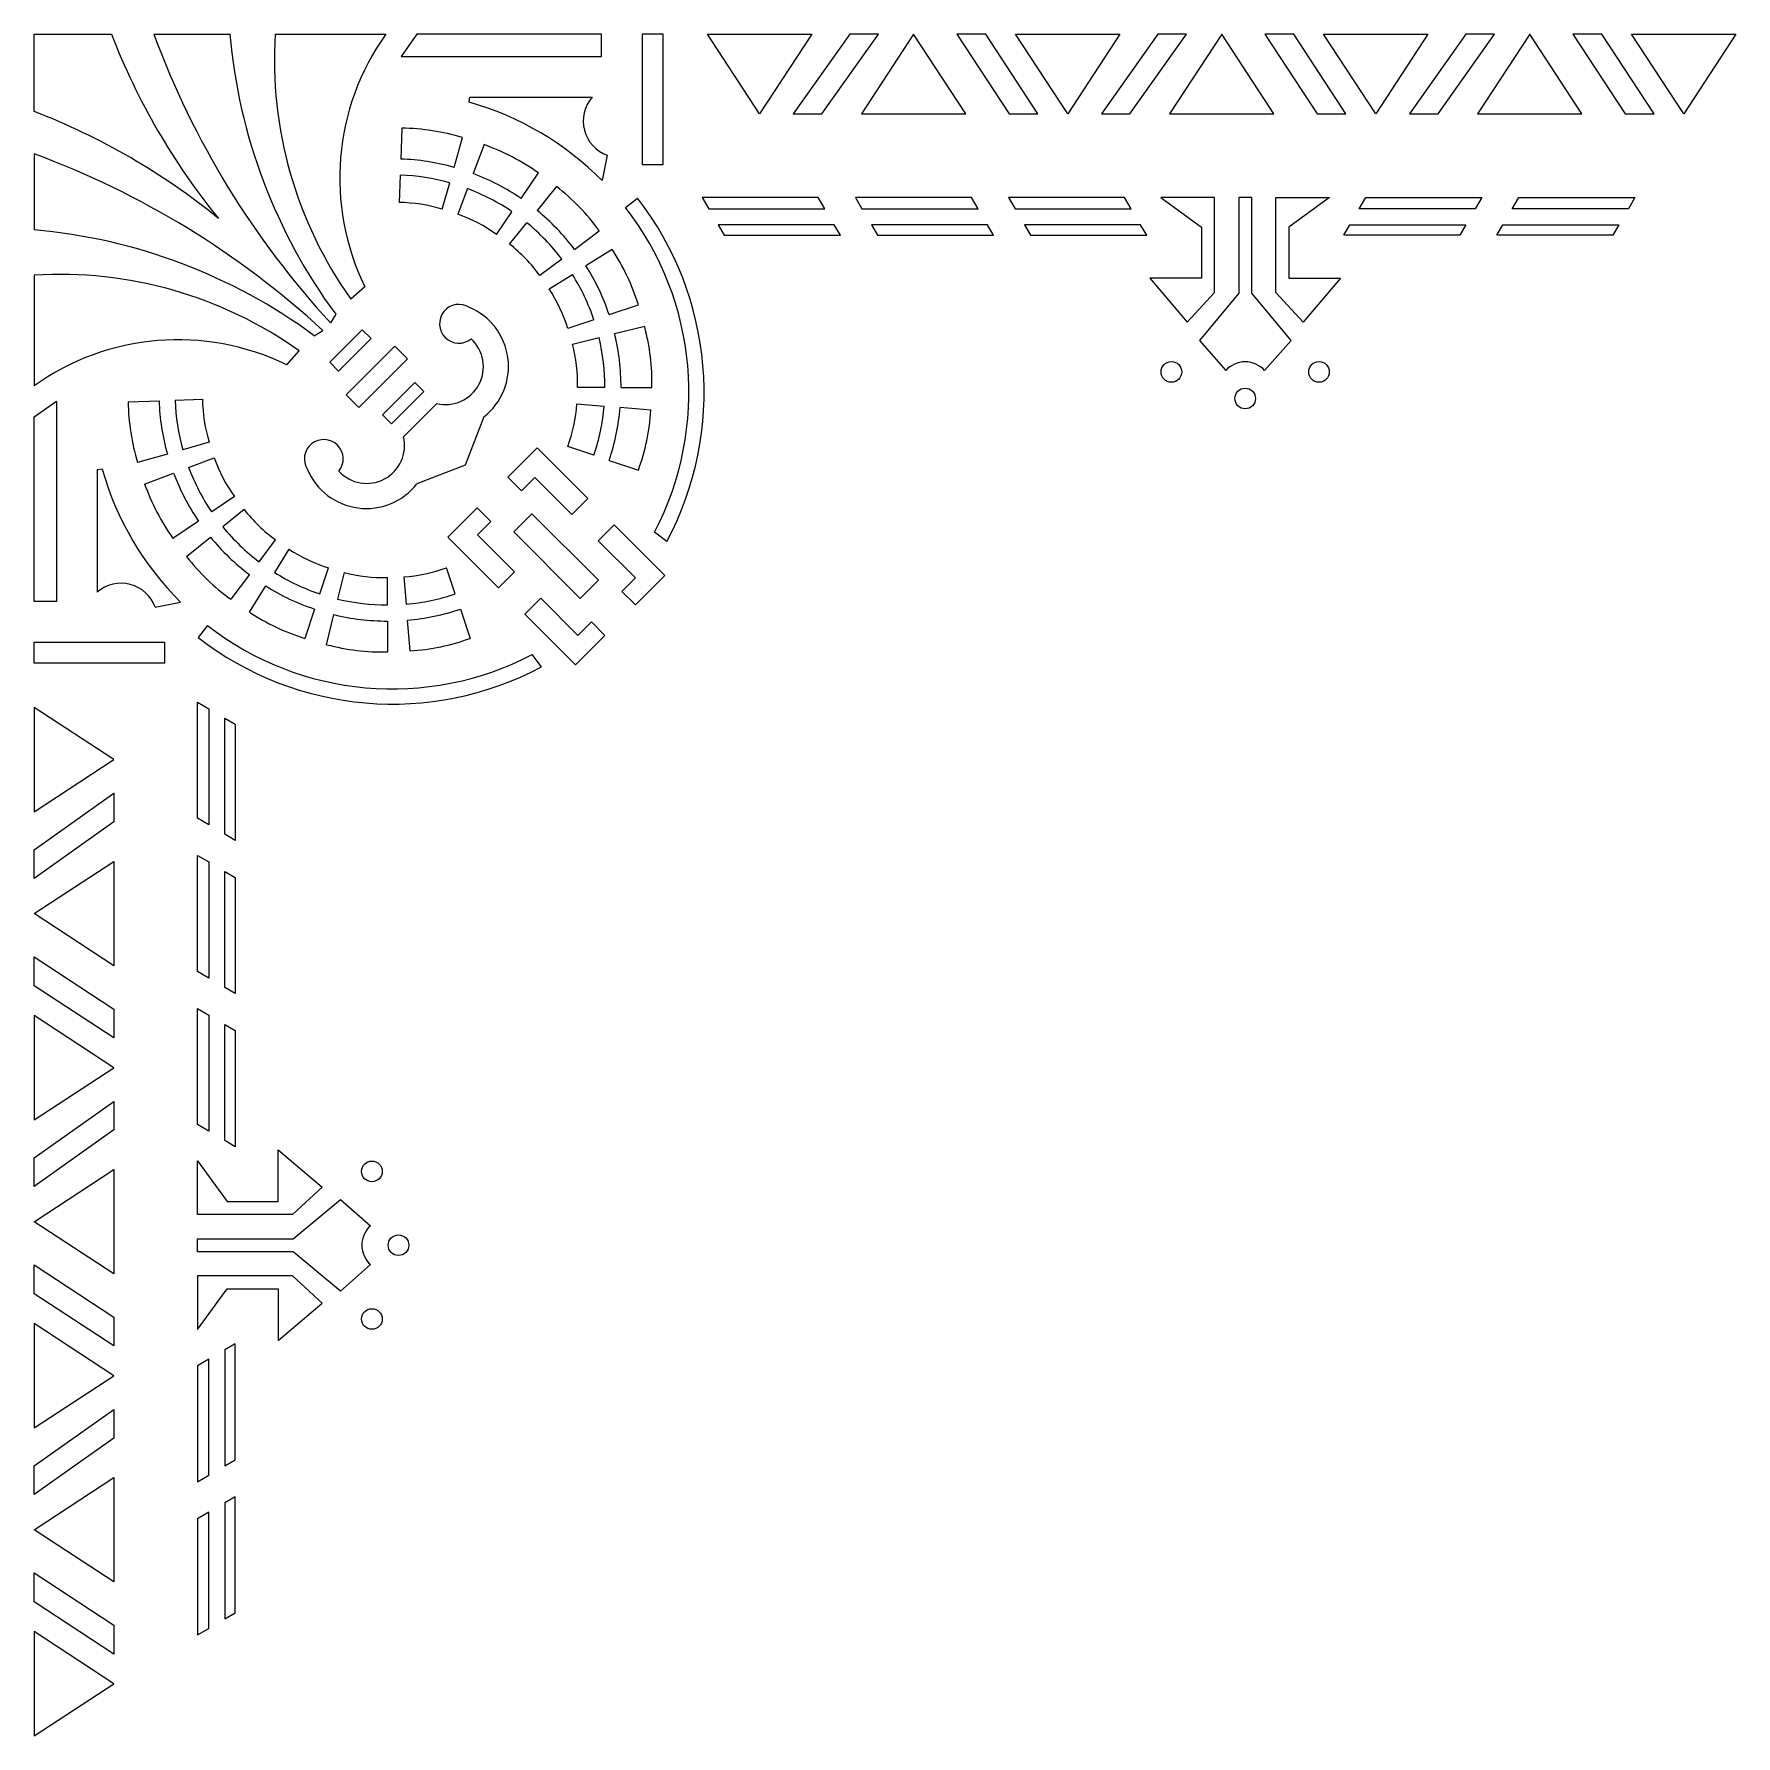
# Model space of a CAD drawing. Extents: x 0 to 89.1, y 0 to 89.1.
import ezdxf

# ---------------------------------------------------------------- set-up
doc = ezdxf.new("R2010")
doc.units = 0
doc.layers.add('WHITE', color=7, linetype='CONTINUOUS')

msp = doc.modelspace()

# ---------------------------------------------------------------- linework, layer by layer
at = {"layer": 'WHITE', "linetype": 'CONTINUOUS'}
for p, q in [((32.937871, 89.118712), (31.840997, 89.118928)), ((31.840997, 89.118928), (31.840997, 82.281878)), ((0.000217, 85.064662), (0.000217, 89.118712)), ((0.000217, 89.118712), (4.054266, 89.118712)), ((6.268039, 89.118712), (10.254169, 89.118712)), ((12.625043, 89.118712), (18.426831, 89.118712)), ((20.036836, 89.118712), (19.229551, 87.935235)), ((29.722186, 89.118712), (20.036836, 89.118712)), ((29.722186, 87.935235), (29.722186, 89.118712)), ((32.937871, 82.281878), (32.937871, 89.118712)), ((35.262012, 89.118712), (40.725094, 89.118712)), ((37.993553, 84.93793), (35.262012, 89.118712)), ((40.725094, 89.118712), (37.993553, 84.93793)), ((42.71817, 89.118712), (39.758591, 84.93793)), ((41.256336, 84.93793), (44.215914, 89.118712)), ((44.215914, 89.118712), (42.71817, 89.118712)), ((46.059192, 89.118712), (43.327651, 84.93793)), ((48.790733, 84.93793), (46.059192, 89.118712)), ((49.834117, 89.118712), (48.322702, 89.118712)), ((48.322702, 89.118712), (51.054243, 84.93793)), ((52.565658, 84.93793), (49.834117, 89.118712)), ((51.39329, 89.118712), (56.856372, 89.118712)), ((54.124831, 84.93793), (51.39329, 89.118712)), ((56.856372, 89.118712), (54.124831, 84.93793)), ((58.849448, 89.118712), (55.88987, 84.93793)), ((57.387614, 84.93793), (60.347193, 89.118712)), ((60.347193, 89.118712), (58.849448, 89.118712)), ((62.19047, 89.118712), (59.458929, 84.93793)), ((64.922011, 84.93793), (62.19047, 89.118712)), ((65.965395, 89.118712), (64.453981, 89.118712)), ((64.453981, 89.118712), (67.185522, 84.93793)), ((68.696936, 84.93793), (65.965395, 89.118712)), ((67.524568, 89.118712), (72.98765, 89.118712)), ((70.256109, 84.93793), (67.524568, 89.118712)), ((72.98765, 89.118712), (70.256109, 84.93793)), ((74.980727, 89.118712), (72.021148, 84.93793)), ((73.518892, 84.93793), (76.478471, 89.118712)), ((76.478471, 89.118712), (74.980727, 89.118712)), ((78.321748, 89.118712), (75.590207, 84.93793)), ((81.053289, 84.93793), (78.321748, 89.118712)), ((82.096673, 89.118712), (80.585259, 89.118712)), ((80.585259, 89.118712), (83.3168, 84.93793)), ((84.828214, 84.93793), (82.096673, 89.118712)), ((83.655846, 89.118712), (89.118928, 89.118712)), ((86.387387, 84.93793), (83.655846, 89.118712)), ((89.118928, 89.118712), (86.387387, 84.93793)), ((19.229551, 87.935235), (29.722186, 87.935235)), ((22.790177, 85.54538), (22.825334, 85.810454)), ((22.825334, 85.810454), (29.230361, 85.810454)), ((39.758591, 84.93793), (41.256336, 84.93793)), ((43.327651, 84.93793), (48.790733, 84.93793)), ((51.054243, 84.93793), (52.565658, 84.93793)), ((55.88987, 84.93793), (57.387614, 84.93793)), ((59.458929, 84.93793), (64.922011, 84.93793)), ((67.185522, 84.93793), (68.696936, 84.93793)), ((72.021148, 84.93793), (73.518892, 84.93793)), ((75.590207, 84.93793), (81.053289, 84.93793)), ((83.3168, 84.93793), (84.828214, 84.93793)), ((19.259526, 84.192459), (19.200496, 82.574446)), ((21.994175, 82.138416), (22.431012, 83.697462)), ((23.562938, 83.326083), (22.991259, 81.811278)), ((0.000217, 82.85089), (0.000217, 78.864759)), ((30.009862, 82.767973), (29.740647, 81.442116)), ((31.840997, 82.281878), (32.937871, 82.281878)), ((19.169879, 81.735213), (19.117445, 80.29799)), ((21.379569, 79.944924), (21.767596, 81.329768)), ((25.500243, 80.507528), (26.411228, 81.846019)), ((27.365741, 81.133218), (26.341048, 79.87964)), ((22.69474, 81.025577), (22.186938, 79.68003)), ((30.976448, 80.031596), (31.600077, 80.526134)), ((41.067518, 80.565967), (34.99026, 80.565967)), ((34.99026, 80.565967), (35.333722, 79.97459)), ((41.410981, 79.97459), (41.067518, 80.565967)), ((49.088112, 80.565967), (43.010853, 80.565967)), ((43.010853, 80.565967), (43.354316, 79.97459)), ((49.431574, 79.97459), (49.088112, 80.565967)), ((57.108706, 80.565967), (51.031447, 80.565967)), ((51.031447, 80.565967), (51.374909, 79.97459)), ((57.452168, 79.97459), (57.108706, 80.565967)), ((61.821627, 80.557115), (58.999216, 80.557115)), ((58.999216, 80.557115), (61.12955, 79.004246)), ((61.821627, 75.591207), (61.821627, 80.557115)), ((63.759622, 80.565967), (63.080852, 80.565967)), ((63.080852, 80.565967), (63.080852, 75.555581)), ((63.759622, 75.555581), (63.759622, 80.565967)), ((65.018848, 75.591207), (65.018848, 80.557115)), ((65.018848, 80.557115), (67.841258, 80.557115)), ((67.841258, 80.557115), (65.710924, 79.004246)), ((69.388307, 79.97459), (69.731769, 80.565967)), ((69.731769, 80.565967), (75.809028, 80.565967)), ((75.809028, 80.565967), (75.465565, 79.97459)), ((77.4089, 79.97459), (77.752363, 80.565967)), ((77.752363, 80.565967), (83.829621, 80.565967)), ((83.829621, 80.565967), (83.486159, 79.97459)), ((24.218536, 78.624345), (25.027732, 79.813278)), ((35.333722, 79.97459), (41.410981, 79.97459)), ((43.354316, 79.97459), (49.431574, 79.97459)), ((51.374909, 79.97459), (57.452168, 79.97459)), ((75.465565, 79.97459), (69.388307, 79.97459)), ((83.486159, 79.97459), (77.4089, 79.97459)), ((24.899361, 78.115926), (25.809559, 79.229433)), ((28.303608, 77.844175), (29.593711, 78.822483)), ((41.903114, 79.12723), (35.825855, 79.12723)), ((35.825855, 79.12723), (36.143819, 78.579757)), ((36.143819, 78.579757), (42.221078, 78.579757)), ((42.221078, 78.579757), (41.903114, 79.12723)), ((49.923708, 79.12723), (43.846449, 79.12723)), ((43.846449, 79.12723), (44.164413, 78.579757)), ((44.164413, 78.579757), (50.241672, 78.579757)), ((50.241672, 78.579757), (49.923708, 79.12723)), ((57.944302, 79.12723), (51.867043, 79.12723)), ((51.867043, 79.12723), (52.185006, 78.579757)), ((52.185006, 78.579757), (58.262265, 78.579757)), ((58.262265, 78.579757), (57.944302, 79.12723)), ((61.12955, 79.004246), (61.12955, 76.334045)), ((65.710924, 79.004246), (65.710924, 76.334045)), ((68.578209, 78.579757), (68.896173, 79.12723)), ((74.655468, 78.579757), (68.578209, 78.579757)), ((68.896173, 79.12723), (74.973432, 79.12723)), ((74.973432, 79.12723), (74.655468, 78.579757)), ((76.598803, 78.579757), (76.916767, 79.12723)), ((82.676062, 78.579757), (76.598803, 78.579757)), ((76.916767, 79.12723), (82.994026, 79.12723)), ((82.994026, 79.12723), (82.676062, 78.579757)), ((30.271238, 77.842617), (28.900424, 76.981037)), ((27.634456, 77.336745), (26.488504, 76.467749)), ((0.000217, 76.493885), (0.000217, 70.692098)), ((17.326312, 75.888829), (16.593383, 75.236589)), ((26.971764, 75.768841), (28.189409, 76.534151)), ((61.12955, 76.334045), (58.434808, 76.334045)), ((58.434808, 76.334045), (60.377801, 74.024077)), ((65.710924, 76.334045), (68.405667, 76.334045)), ((68.405667, 76.334045), (66.462674, 74.024077)), ((30.111832, 74.426188), (31.646473, 74.942259)), ((60.377801, 74.024077), (61.821627, 75.591207)), ((63.080852, 75.555581), (61.021097, 73.068942)), ((65.819378, 73.068942), (63.759622, 75.555581)), ((66.462674, 74.024077), (65.018848, 75.591207)), ((15.795112, 74.445667), (15.52623, 73.992725)), ((29.315843, 74.158511), (27.952677, 73.700104)), ((14.673261, 73.323817), (15.126203, 73.592699)), ((17.187414, 73.628571), (15.490358, 71.931514)), ((15.949948, 71.471924), (17.647005, 73.16898)), ((17.647005, 73.16898), (17.187414, 73.628571)), ((28.187959, 72.883614), (29.58603, 73.220893)), ((31.976337, 73.797546), (30.402401, 73.41784)), ((13.230099, 71.792616), (13.882339, 72.525545)), ((16.343463, 70.229882), (18.889047, 72.775466)), ((18.889047, 72.775466), (19.554174, 72.110339)), ((61.021097, 73.068942), (62.40064, 71.49754)), ((64.439834, 71.49754), (65.819378, 73.068942)), ((15.490358, 71.931514), (15.949948, 71.471924)), ((19.554174, 72.110339), (17.00859, 69.564754)), ((18.250632, 69.17124), (19.947689, 70.868296)), ((20.407279, 70.408706), (18.710223, 68.71165)), ((19.947689, 70.868296), (20.407279, 70.408706)), ((29.896496, 70.610121), (28.458317, 70.610121)), ((30.736288, 70.610121), (32.355377, 70.610121)), ((0.000217, 69.082093), (1.183694, 69.889377)), ((1.183694, 69.889377), (1.183694, 59.396743)), ((4.926469, 69.859402), (6.544482, 69.918432)), ((7.383715, 69.94905), (8.820938, 70.001484)), ((17.00859, 69.564754), (16.343463, 70.229882)), ((19.346632, 68.030334), (21.088594, 69.772296)), ((28.421078, 69.761224), (29.853733, 69.635288)), ((32.303168, 69.419972), (30.690298, 69.56175)), ((0.000217, 59.396743), (0.000217, 69.082093)), ((18.710223, 68.71165), (18.250632, 69.17124)), ((23.559532, 69.07755), (22.572883, 66.546045)), ((9.174005, 67.739359), (7.78916, 67.351333)), ((6.980512, 67.124753), (5.421466, 66.687916)), ((8.093352, 66.424189), (9.438899, 66.931991)), ((26.353661, 67.445253), (24.814912, 65.906503)), ((29.004923, 64.793991), (26.353661, 67.445253)), ((29.315843, 67.061731), (27.952677, 67.520139)), ((3.573549, 66.328751), (3.308474, 66.293594)), ((3.308474, 66.293594), (3.308474, 59.888568)), ((5.792846, 65.55599), (7.307651, 66.127669)), ((22.572883, 66.546045), (20.041378, 65.559397)), ((30.111832, 66.794055), (31.646473, 66.277983)), ((24.814912, 65.906503), (25.523115, 65.198301)), ((25.523115, 65.198301), (26.224949, 65.900135)), ((26.224949, 65.900135), (28.168008, 63.957076)), ((10.494583, 64.900392), (9.30565, 64.091196)), ((11.003003, 64.219567), (9.889495, 63.309369)), ((21.673676, 62.765267), (23.212425, 64.304017)), ((23.212425, 64.304017), (23.920628, 63.595814)), ((28.168008, 63.957076), (29.004923, 64.793991)), ((8.6114, 63.618685), (7.27291, 62.7077)), ((23.920628, 63.595814), (23.218794, 62.89398)), ((25.118984, 63.047154), (26.071774, 63.999944)), ((26.071774, 63.999944), (29.552398, 60.51932)), ((29.545825, 62.579259), (30.38274, 63.416174)), ((30.38274, 63.416174), (33.034002, 60.764912)), ((7.985711, 61.753187), (9.239288, 62.77788)), ((11.782184, 61.484472), (12.65118, 62.630424)), ((24.324937, 60.114005), (21.673676, 62.765267)), ((23.218794, 62.89398), (25.161853, 60.950921)), ((28.599608, 59.56653), (25.118984, 63.047154)), ((31.488884, 60.6362), (29.545825, 62.579259)), ((33.133472, 62.547621), (32.495318, 63.043458)), ((13.350088, 62.147165), (12.584777, 60.92952)), ((11.274754, 60.81532), (10.296446, 59.525218)), ((14.960417, 59.803085), (15.418825, 61.166251)), ((16.235314, 60.930969), (15.898035, 59.532898)), ((18.508807, 59.222432), (18.508807, 60.660612)), ((19.357704, 60.697851), (19.48364, 59.265196)), ((22.057197, 59.803085), (21.598789, 61.166252)), ((25.161853, 60.950921), (24.324937, 60.114005)), ((30.78705, 59.934366), (31.488884, 60.6362)), ((33.034002, 60.764912), (31.495253, 59.226163)), ((11.276312, 58.84769), (12.137892, 60.218504)), ((29.552398, 60.51932), (28.599608, 59.56653)), ((31.495253, 59.226163), (30.78705, 59.934366)), ((1.183694, 59.396743), (0.000217, 59.396743)), ((6.350955, 59.109067), (7.676813, 59.378281)), ((14.692741, 59.007096), (14.176669, 57.472456)), ((22.324874, 59.007096), (22.840945, 57.472456)), ((26.53967, 59.573104), (25.702755, 58.736188)), ((28.482729, 57.630045), (26.53967, 59.573104)), ((9.087333, 58.14248), (8.592794, 57.518852)), ((15.321383, 57.142591), (15.701089, 58.716527)), ((18.508807, 58.382641), (18.508807, 56.763551)), ((19.698956, 56.81576), (19.557178, 58.42863)), ((25.702755, 58.736188), (28.354016, 56.084927)), ((29.184563, 58.331879), (28.482729, 57.630045)), ((29.892766, 57.623676), (29.184563, 58.331879)), ((0.000217, 56.181058), (0, 57.277932)), ((0, 57.277932), (6.83705, 57.277932)), ((6.83705, 57.277932), (6.83705, 56.181058)), ((28.354016, 56.084927), (29.892766, 57.623676)), ((6.83705, 56.181058), (0.000217, 56.181058)), ((26.571307, 55.985456), (26.07547, 56.623611)), ((0.000217, 53.856916), (0.000217, 48.393834)), ((4.180999, 51.125375), (0.000217, 53.856916)), ((8.552962, 48.05141), (8.552962, 54.128669)), ((8.552962, 54.128669), (9.144338, 53.785207)), ((9.144338, 53.785207), (9.144338, 47.707948)), ((9.991699, 47.215814), (9.991699, 53.293073)), ((9.991699, 53.293073), (10.539172, 52.975109)), ((10.539172, 52.975109), (10.539172, 46.897851)), ((0.000217, 48.393834), (4.180999, 51.125375)), ((0.000217, 46.400758), (4.180999, 49.360337)), ((4.180999, 49.360337), (4.180999, 47.862593)), ((4.180999, 47.862593), (0.000217, 44.903014)), ((9.144338, 47.707948), (8.552962, 48.05141)), ((0.000217, 44.903014), (0.000217, 46.400758)), ((10.539172, 46.897851), (9.991699, 47.215814)), ((0.000217, 43.059736), (4.180999, 45.791277)), ((4.180999, 45.791277), (4.180999, 40.328195)), ((8.552962, 40.030816), (8.552962, 46.108075)), ((8.552962, 46.108075), (9.144338, 45.764613)), ((9.144338, 45.764613), (9.144338, 39.687354)), ((9.991699, 39.195221), (9.991699, 45.272479)), ((9.991699, 45.272479), (10.539172, 44.954516)), ((10.539172, 44.954516), (10.539172, 38.877257)), ((4.180999, 40.328195), (0.000217, 43.059736)), ((0.000217, 39.284811), (0.000217, 40.796226)), ((0.000217, 40.796226), (4.180999, 38.064685)), ((4.180999, 36.55327), (0.000217, 39.284811)), ((9.144338, 39.687354), (8.552962, 40.030816)), ((10.539172, 38.877257), (9.991699, 39.195221)), ((0.000217, 37.725638), (0.000217, 32.262556)), ((4.180999, 34.994097), (0.000217, 37.725638)), ((4.180999, 38.064685), (4.180999, 36.55327)), ((8.552962, 32.010223), (8.552962, 38.087482)), ((8.552962, 38.087482), (9.144338, 37.744019)), ((9.144338, 37.744019), (9.144338, 31.66676)), ((9.991699, 31.174627), (9.991699, 37.251886)), ((9.991699, 37.251886), (10.539172, 36.933922)), ((10.539172, 36.933922), (10.539172, 30.856663)), ((0.000217, 32.262556), (4.180999, 34.994097)), ((0.000217, 30.26948), (4.180999, 33.229059)), ((4.180999, 33.229059), (4.180999, 31.731315)), ((4.180999, 31.731315), (0.000217, 28.771736)), ((9.144338, 31.66676), (8.552962, 32.010223)), ((10.539172, 30.856663), (9.991699, 31.174627)), ((12.784884, 27.989378), (12.784884, 30.684121)), ((12.784884, 30.684121), (15.094851, 28.741128)), ((0.000217, 28.771736), (0.000217, 30.26948)), ((0.000217, 26.928458), (4.180999, 29.659999)), ((4.180999, 29.659999), (4.180999, 24.196917)), ((8.561813, 27.297302), (8.561813, 30.119712)), ((8.561813, 30.119712), (10.114682, 27.989378)), ((15.094851, 28.741128), (13.527721, 27.297302)), ((10.114682, 27.989378), (12.784884, 27.989378)), ((13.563348, 26.038076), (16.049986, 28.097832)), ((16.049986, 28.097832), (17.621389, 26.718288)), ((4.180999, 24.196917), (0.000217, 26.928458)), ((13.527721, 27.297302), (8.561813, 27.297302)), ((8.552962, 25.359306), (8.552962, 26.038076)), ((8.552962, 26.038076), (13.563348, 26.038076)), ((13.563348, 25.359306), (8.552962, 25.359306)), ((16.049986, 23.299551), (13.563348, 25.359306)), ((0.000217, 23.153533), (0.000217, 24.664948)), ((0.000217, 24.664948), (4.180999, 21.933407)), ((13.527721, 24.100081), (8.561813, 24.100081)), ((8.561813, 24.100081), (8.561813, 21.27767)), ((15.094851, 22.656255), (13.527721, 24.100081)), ((17.621389, 24.679094), (16.049986, 23.299551)), ((8.561813, 21.27767), (10.114682, 23.408004)), ((10.114682, 23.408004), (12.784884, 23.408004)), ((12.784884, 23.408004), (12.784884, 20.713261)), ((4.180999, 20.421992), (0.000217, 23.153533)), ((12.784884, 20.713261), (15.094851, 22.656255)), ((0.000217, 21.59436), (0.000217, 16.131278)), ((4.180999, 18.862819), (0.000217, 21.59436)), ((4.180999, 21.933407), (4.180999, 20.421992)), ((10.539172, 20.540719), (9.991699, 20.222755)), ((10.539172, 14.46346), (10.539172, 20.540719)), ((9.144338, 19.730622), (8.552962, 19.38716)), ((9.144338, 13.653363), (9.144338, 19.730622)), ((9.991699, 20.222755), (9.991699, 14.145497)), ((0.000217, 16.131278), (4.180999, 18.862819)), ((8.552962, 19.38716), (8.552962, 13.309901)), ((0.000217, 14.138202), (4.180999, 17.097781)), ((4.180999, 17.097781), (4.180999, 15.600037)), ((4.180999, 15.600037), (0.000217, 12.640458)), ((9.991699, 14.145497), (10.539172, 14.46346)), ((0.000217, 12.640458), (0.000217, 14.138202)), ((0.000217, 10.79718), (4.180999, 13.528721)), ((4.180999, 13.528721), (4.180999, 8.065639)), ((8.552962, 13.309901), (9.144338, 13.653363)), ((10.539172, 12.520125), (9.991699, 12.202162)), ((10.539172, 6.442867), (10.539172, 12.520125)), ((9.144338, 11.710028), (8.552962, 11.366566)), ((9.144338, 5.632769), (9.144338, 11.710028)), ((9.991699, 12.202162), (9.991699, 6.124903)), ((4.180999, 8.065639), (0.000217, 10.79718)), ((8.552962, 11.366566), (8.552962, 5.289307)), ((0.000217, 7.022255), (0.000217, 8.53367)), ((0.000217, 8.53367), (4.180999, 5.802129)), ((4.180999, 4.290714), (0.000217, 7.022255)), ((9.991699, 6.124903), (10.539172, 6.442867)), ((0.000217, 5.463082), (0.000217, 0)), ((4.180999, 2.731541), (0.000217, 5.463082)), ((4.180999, 5.802129), (4.180999, 4.290714)), ((8.552962, 5.289307), (9.144338, 5.632769)), ((0.000217, 0), (4.180999, 2.731541))]:
    msp.add_line(p, q, dxfattribs=at)
for centre in [(59.555153, 71.427364), (67.285322, 71.427364), (63.420237, 70.034369), (17.691565, 29.563776), (19.08456, 25.698691), (17.691565, 21.833607)]:
    msp.add_circle(centre, 0.540904, dxfattribs=at)
for centre, radius, start, end in [((37.342419, 101.974845), 35.684469, -158.883067, -140.897777), ((49.138773, 104.96235), 45.704712, -159.717316, -137.343427), ((39.123339, 91.637771), 28.978865, -175.013128, -143.611058), ((34.178009, 87.771581), 21.595025, 176.423481, 215.48272), ((28.946343, 81.582939), 12.94017, 144.38365, 206.106028), ((30.66997, 84.558194), 1.908044, 138.98124, 249.75956), ((-12.855916, 51.776509), 35.684469, 50.897777, 68.883067), ((18.508807, 70.354925), 15.78227, 44.628671, 74.259717), ((19.0576, 72.491222), 11.702979, 73.246642, 89.011356), ((19.641872, 72.299525), 11.702979, 54.659795, 70.424509), ((-15.843422, 39.980156), 45.704712, 47.343427, 69.717316), ((18.822316, 70.983734), 11.59688, 74.126777, 88.131221), ((18.766404, 70.625506), 11.117031, 74.337911, 87.920087), ((18.93836, 70.945661), 11.59688, 55.53993, 69.544374), ((20.134567, 71.931595), 11.702979, 36.072948, 51.837662), ((19.016768, 72.229604), 8.069014, 72.972895, 89.285103), ((18.770535, 70.622692), 11.118425, 55.75192, 69.332384), ((18.508807, 70.354925), 16.578143, -28.095306, 37.845276), ((19.519781, 72.064568), 8.069014, 54.386048, 70.698256), ((19.036216, 70.872585), 11.59688, 36.953083, 50.957527), ((18.508807, 70.354925), 15.78227, -27.598378, 37.816571), ((-2.518843, 49.99559), 28.978865, 53.611058, 85.013128), ((18.775212, 70.620929), 11.117031, 37.164217, 50.746393), ((19.943953, 71.747809), 8.069014, 35.799201, 52.111409), ((20.48429, 71.425813), 11.702979, 17.486101, 33.250815), ((19.105676, 70.772129), 11.59688, 18.366236, 32.37068), ((1.347347, 54.940919), 21.595025, 54.51728, 93.576519), ((20.245038, 71.312369), 8.069014, 17.212354, 33.524562), ((18.777872, 70.616697), 11.117252, 18.577505, 32.159411), ((22.249209, 73.947282), 1.016318, 57.171061, 309.07141), ((21.49676, 71.716128), 3.349198, -51.982622, 67.096741), ((7.535989, 60.172586), 12.94017, 63.893972, 125.61635), ((21.548528, 71.699687), 1.981509, -103.421502, 47.399262), ((18.779465, 70.61196), 11.117031, -0.009477, 13.572699), ((19.139494, 70.654774), 11.59688, -0.220611, 13.783833), ((20.654557, 70.834941), 11.702979, -1.100746, 14.663968), ((20.391625, 70.803674), 8.069014, -1.374493, 14.937715), ((63.420237, 70.594289), 1.362146, 41.537429, 138.462571), ((16.627706, 70.061328), 11.702979, -179.011356, -163.246642), ((18.135194, 70.296613), 11.59688, -178.131221, -164.126777), ((18.493422, 70.352524), 11.117031, -177.920087, -164.337911), ((16.889324, 70.102161), 8.069014, -179.285103, -162.972895), ((20.368424, 70.274787), 8.069014, -19.96134, -3.649132), ((18.779245, 70.606936), 11.117031, -18.596324, -5.014148), ((19.134141, 70.53276), 11.59688, -18.807458, -4.803014), ((20.627608, 70.220616), 11.702979, -19.687593, -3.922879), ((15.171647, 66.869719), 1.016318, -39.07141, 212.828939), ((17.419241, 67.5704), 1.981509, -137.399262, 13.421502), ((17.05436, 69.599148), 8.069014, -160.698256, -144.386048), ((18.764003, 70.610121), 15.78227, -164.259717, -134.628671), ((18.173268, 70.180568), 11.59688, -159.544374, -145.53993), ((18.496236, 70.348393), 11.118425, -159.332384, -145.75192), ((17.4028, 67.622169), 3.349198, -157.096741, -38.017378), ((16.819403, 69.477056), 11.702979, -160.424509, -144.659795), ((17.37112, 69.174975), 8.069014, -142.111409, -125.799201), ((18.497999, 70.343716), 11.117031, -140.746393, -127.164217), ((18.246344, 70.082712), 11.59688, -140.957527, -126.953083), ((17.187333, 68.984361), 11.702979, -141.837662, -126.072948), ((17.806559, 68.873891), 8.069014, -123.524562, -107.212354), ((18.502231, 70.341057), 11.117252, -122.159411, -108.577505), ((18.315255, 68.727304), 8.069014, -104.937715, -88.625507), ((18.844141, 68.750505), 8.069014, -86.350868, -70.03866), ((4.560735, 58.448959), 1.908044, 20.24044, 131.01876), ((18.346799, 70.013252), 11.59688, -122.37068, -108.366236), ((18.511993, 70.339684), 11.117031, -84.985852, -71.403676), ((17.693115, 68.634639), 11.702979, -123.250815, -107.486101), ((18.506968, 70.339463), 11.117031, -103.572699, -89.990523), ((18.586168, 69.984787), 11.59688, -85.196986, -71.192542), ((18.764003, 70.610121), 15.78227, -127.816571, -62.401622), ((18.464155, 69.979435), 11.59688, -103.783833, -89.779389), ((18.764003, 70.610121), 16.578143, -127.845276, -61.904694), ((18.283987, 68.464371), 11.702979, -104.663968, -88.899254), ((18.898312, 68.49132), 11.702979, -86.077121, -70.312407), ((18.52464, 25.698691), 1.362146, 131.537429, 228.462571)]:
    msp.add_arc(centre, radius, start, end, dxfattribs=at)

doc.saveas('drawing.dxf')
